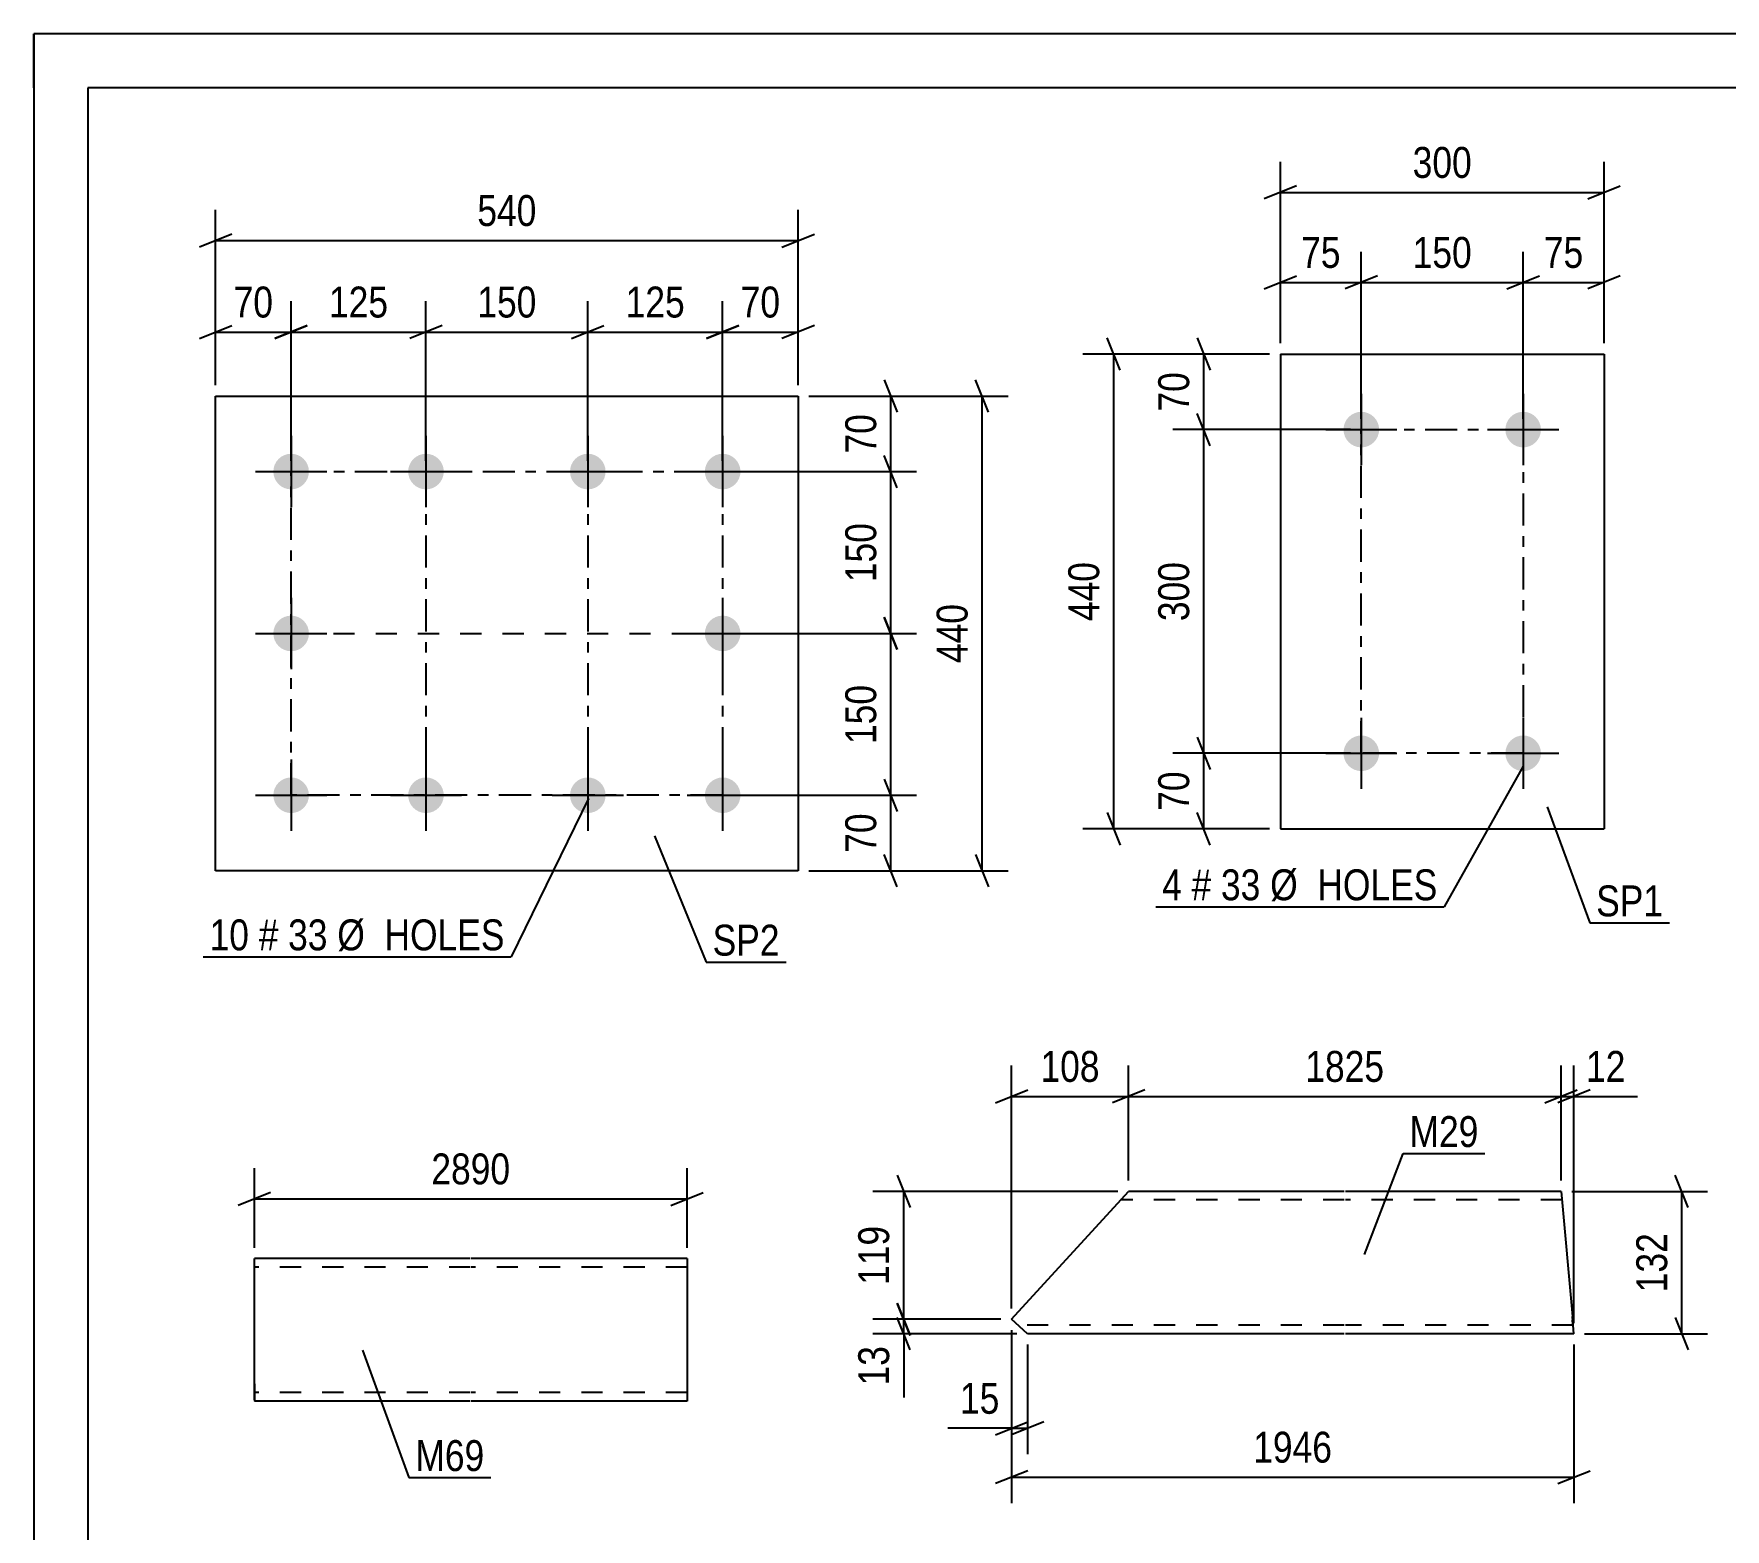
# Model space of a CAD drawing. Header units: millimetres. Extents: x 0 to 420, y 0 to 297.
# Drawn here: x 0 to 156.8, y 158.4 to 297 of the extents above; entities that cross this region are included whole.
import ezdxf

# ---------------------------------------------------------------- set-up
doc = ezdxf.new("R2010")
doc.units = ezdxf.units.MM
doc.linetypes.add('DXK_LINE_DOT2', pattern=[3.9198, 1.9599, -1.9599])
doc.linetypes.add('DXK_LINE_DOT3', pattern=[5.9187, 2.979, -0.9799, 0.9799, -0.9799])
doc.styles.add('Arial Narrow', font='ARIALN.TTF', dxfattribs={"height": 0.2})

# ---------------------------------------------------------------- blocks, each defined once
blk = doc.blocks.new('Unknown-389636550-11126 - 39757')
at = {"color": 5, "linetype": 'Continuous'}
for p, q in [((420, 297), (0, 297)), ((0, 297), (0, 0)), ((0, 292), (0, 297)), ((415, 292), (5, 292)), ((5, 292), (5, 5))]:
    blk.add_line(p, q, dxfattribs=at)
blk = doc.blocks.new('Part-389636550-11357 - 11318')
at = {"color": 2, "linetype": 'Continuous'}
for p, q in [((90.63, 177.86), (101.47, 189.72)), ((121.47, 189.72), (101.47, 189.72)), ((141.57, 189.72), (121.57, 189.72)), ((141.57, 189.72), (142.61, 178.12)), ((92.11, 176.52), (90.63, 177.86)), ((142.75, 176.52), (142.61, 178.12)), ((121.47, 176.52), (92.11, 176.52)), ((142.75, 176.52), (121.57, 176.52))]:
    blk.add_line(p, q, dxfattribs=at)
at = {"color": 7, "linetype": 'DXK_LINE_DOT2'}
for p, q in [((121.47, 188.92), (100.74, 188.92)), ((141.64, 188.92), (121.57, 188.92)), ((121.47, 177.32), (91.23, 177.32)), ((142.68, 177.32), (121.57, 177.32)), ((142.67, 177.38), (142.63, 177.81)), ((142.68, 177.32), (142.67, 177.38))]:
    blk.add_line(p, q, dxfattribs=at)
blk = doc.blocks.new('Part-389636550-11378 - 11377')
at = {"color": 2, "linetype": 'Continuous'}
for p, q in [((40.45, 183.49), (20.45, 183.49)), ((20.45, 171.89), (20.45, 183.49)), ((60.55, 183.49), (40.55, 183.49)), ((60.55, 183.49), (60.55, 170.29)), ((20.45, 171.89), (20.45, 170.29)), ((40.45, 170.29), (20.45, 170.29)), ((60.55, 170.29), (40.55, 170.29))]:
    blk.add_line(p, q, dxfattribs=at)
at = {"color": 7, "linetype": 'DXK_LINE_DOT2'}
for p, q in [((40.45, 182.69), (20.45, 182.69)), ((60.55, 182.69), (40.55, 182.69)), ((20.45, 170.41), (20.45, 171.89)), ((20.45, 171.09), (20.45, 171.15)), ((40.45, 171.09), (20.45, 171.09)), ((60.55, 171.09), (40.55, 171.09)), ((60.55, 171.09), (60.55, 171.15))]:
    blk.add_line(p, q, dxfattribs=at)
blk = doc.blocks.new('Part-389636550-11454 - 11453')
at = {"color": 2, "linetype": 'Continuous'}
for p, q in [((115.55, 267.32), (115.55, 223.32)), ((115.55, 267.32), (145.55, 267.32)), ((145.55, 267.32), (145.55, 223.32)), ((115.55, 223.32), (145.55, 223.32))]:
    blk.add_line(p, q, dxfattribs=at)
blk = doc.blocks.new('Bolt-389636550-11455 - 11453')
at = {"linetype": 'Continuous'}
for points in [[(123.05, 261.97, -1), (123.05, 258.67, -1)], [(138.05, 261.97, -1), (138.05, 258.67, -1)], [(123.05, 231.97, -1), (123.05, 228.67, -1)], [(138.05, 231.97, -1), (138.05, 228.67, -1)]]:
    blk.add_hatch(color=1, dxfattribs=at).paths.add_polyline_path(points)
at = {"color": 1, "linetype": 'Continuous'}
for p, q in [((123.05, 263.62), (123.05, 257.02)), ((138.05, 263.62), (138.05, 257.02)), ((119.75, 260.32), (126.35, 260.32)), ((134.75, 260.32), (141.35, 260.32)), ((123.05, 233.62), (123.05, 227.02)), ((138.05, 233.62), (138.05, 227.02)), ((119.75, 230.32), (126.35, 230.32)), ((134.75, 230.32), (141.35, 230.32))]:
    blk.add_line(p, q, dxfattribs=at)
blk = doc.blocks.new('Part-389636550-11472 - 11471')
at = {"color": 2, "linetype": 'Continuous'}
for p, q in [((16.85, 219.43), (16.85, 263.43)), ((16.85, 263.43), (70.85, 263.43)), ((70.85, 263.43), (70.85, 219.43)), ((70.85, 219.43), (16.85, 219.43))]:
    blk.add_line(p, q, dxfattribs=at)
blk = doc.blocks.new('Bolt-389636550-11473 - 11471')
at = {"linetype": 'Continuous'}
for points in [[(23.85, 258.08, -1), (23.85, 254.78, -1)], [(36.35, 258.08, -1), (36.35, 254.78, -1)], [(51.35, 258.08, -1), (51.35, 254.78, -1)], [(63.85, 258.08, -1), (63.85, 254.78, -1)], [(23.85, 243.08, -1), (23.85, 239.78, -1)], [(63.85, 243.08, -1), (63.85, 239.78, -1)], [(23.85, 228.08, -1), (23.85, 224.78, -1)], [(36.35, 228.08, -1), (36.35, 224.78, -1)], [(51.35, 228.08, -1), (51.35, 224.78, -1)], [(63.85, 228.08, -1), (63.85, 224.78, -1)]]:
    blk.add_hatch(color=1, dxfattribs=at).paths.add_polyline_path(points)
at = {"color": 1, "linetype": 'Continuous'}
for p, q in [((23.85, 259.73), (23.85, 253.13)), ((36.35, 259.73), (36.35, 253.13)), ((51.35, 259.73), (51.35, 253.13)), ((63.85, 259.73), (63.85, 253.13)), ((20.55, 256.43), (27.15, 256.43)), ((33.05, 256.43), (39.65, 256.43)), ((48.05, 256.43), (54.65, 256.43)), ((60.55, 256.43), (67.15, 256.43)), ((23.85, 244.73), (23.85, 238.13)), ((63.85, 244.73), (63.85, 238.13)), ((20.55, 241.43), (27.15, 241.43)), ((60.55, 241.43), (67.15, 241.43)), ((23.85, 229.73), (23.85, 223.13)), ((36.35, 229.73), (36.35, 223.13)), ((51.35, 229.73), (51.35, 223.13)), ((63.85, 229.73), (63.85, 223.13)), ((20.55, 226.43), (27.15, 226.43)), ((33.05, 226.43), (39.65, 226.43)), ((48.05, 226.43), (54.65, 226.43)), ((60.55, 226.43), (67.15, 226.43))]:
    blk.add_line(p, q, dxfattribs=at)
blk = doc.blocks.new('Rectangle-389636550-26677 - 11453')
at = {"color": 1, "linetype": 'DXK_LINE_DOT3'}
blk.add_lwpolyline([(123.05, 260.32), (138.05, 260.32), (138.05, 230.32), (123.05, 230.32), (123.05, 260.32)], close=True, dxfattribs=at)
blk = doc.blocks.new('Rectangle-389636550-26636 - 11471')
at = {"color": 1, "linetype": 'DXK_LINE_DOT3'}
blk.add_lwpolyline([(23.85, 256.43), (63.85, 256.43), (63.85, 226.43), (23.85, 226.43), (23.85, 256.43)], close=True, dxfattribs=at)
blk = doc.blocks.new('Line-389636550-26646 - 11471')
at = {"color": 1, "linetype": 'DXK_LINE_DOT3'}
blk.add_line((36.35, 256.43), (36.35, 226.43), dxfattribs=at)
blk = doc.blocks.new('Line-389636550-26653 - 11471')
at = {"color": 1, "linetype": 'DXK_LINE_DOT3'}
blk.add_line((51.35, 256.43), (51.35, 226.43), dxfattribs=at)
blk = doc.blocks.new('Line-389636550-26660 - 11471')
at = {"color": 1, "linetype": 'DXK_LINE_DOT2'}
blk.add_line((23.85, 241.43), (63.85, 241.43), dxfattribs=at)
blk = doc.blocks.new('StraightDimension-389636550-11651 - 11318')
at = {"color": 7, "linetype": 'Continuous'}
for p, q in [((90.63, 176.86), (90.63, 165.36)), ((92.11, 175.52), (92.11, 165.36)), ((89.13, 167.16), (92.13, 168.36)), ((93.61, 168.36), (90.61, 167.16)), ((90.63, 167.76), (92.11, 167.76))]:
    blk.add_line(p, q, dxfattribs=at)
at = {"color": 0}
blk.add_wipeout([(90.11, 168.51), (90.11, 172.71), (85.25, 172.71), (85.25, 168.51)], dxfattribs=at)
at = {"color": 7, "linetype": 'Continuous'}
blk.add_line((90.63, 167.76), (84.73, 167.76), dxfattribs=at)
blk.add_line((90.63, 167.76), (84.73, 167.76), dxfattribs=at)
at = {"color": 3, "style": 'Arial Narrow'}
blk.add_text('15', height=2.863, dxfattribs=at).set_placement((85.85, 169.11))
blk = doc.blocks.new('StraightDimension-389636550-35263 - 11318')
at = {"color": 7, "linetype": 'Continuous'}
for p, q in [((80.03, 179.36), (81.23, 176.36)), ((89.63, 177.86), (77.78, 177.86)), ((81.23, 175.02), (80.03, 178.02)), ((80.63, 176.52), (80.63, 177.86)), ((91.11, 176.52), (77.78, 176.52))]:
    blk.add_line(p, q, dxfattribs=at)
at = {"color": 0}
blk.add_wipeout([(79.88, 175.99), (75.68, 175.99), (75.68, 171.13), (79.88, 171.13)], dxfattribs=at)
at = {"color": 7, "linetype": 'Continuous'}
blk.add_line((80.63, 176.52), (80.63, 170.61), dxfattribs=at)
blk.add_line((80.63, 176.52), (80.63, 170.61), dxfattribs=at)
at = {"color": 3, "style": 'Arial Narrow'}
blk.add_text('13', height=2.863, rotation=90.0002, dxfattribs=at).set_placement((79.28, 171.73))
blk = doc.blocks.new('StraightDimension-389636550-35218 - 11318')
at = {"color": 7, "linetype": 'Continuous'}
for p, q in [((90.63, 178.86), (90.63, 201.37)), ((101.47, 190.72), (101.47, 201.37)), ((89.13, 197.92), (92.13, 199.12)), ((102.97, 199.12), (99.97, 197.92)), ((90.63, 198.52), (101.47, 198.52))]:
    blk.add_line(p, q, dxfattribs=at)
at = {"color": 0}
blk.add_wipeout([(99.39, 199.27), (99.39, 203.47), (92.71, 203.47), (92.71, 199.27)], dxfattribs=at)
at = {"color": 3, "style": 'Arial Narrow'}
blk.add_text('108', height=2.863, dxfattribs=at).set_placement((93.31, 199.87))
blk = doc.blocks.new('StraightDimension-389636550-35217 - 11318')
at = {"color": 7, "linetype": 'Continuous'}
for p, q in [((101.47, 190.72), (101.47, 201.37)), ((141.57, 190.72), (141.57, 201.37)), ((102.97, 199.12), (99.97, 197.92)), ((140.07, 197.92), (143.07, 199.12)), ((101.47, 198.52), (141.57, 198.52))]:
    blk.add_line(p, q, dxfattribs=at)
at = {"color": 0}
blk.add_wipeout([(125.77, 199.27), (125.77, 203.47), (117.26, 203.47), (117.26, 199.27)], dxfattribs=at)
at = {"color": 3, "style": 'Arial Narrow'}
blk.add_text('1825', height=2.863, dxfattribs=at).set_placement((117.86, 199.87))
blk = doc.blocks.new('StraightDimension-389636550-11669 - 11318')
at = {"color": 7, "linetype": 'Continuous'}
for p, q in [((90.63, 176.86), (90.63, 160.83)), ((142.75, 175.52), (142.75, 160.83)), ((92.13, 163.83), (89.13, 162.63)), ((90.63, 163.23), (142.75, 163.23)), ((141.25, 162.63), (144.25, 163.83))]:
    blk.add_line(p, q, dxfattribs=at)
at = {"color": 0}
blk.add_wipeout([(120.95, 163.98), (120.95, 168.18), (112.43, 168.18), (112.43, 163.98)], dxfattribs=at)
at = {"color": 3, "style": 'Arial Narrow'}
blk.add_text('1946', height=2.863, dxfattribs=at).set_placement((113.03, 164.58))
blk = doc.blocks.new('StraightDimension-389636550-11663 - 11318')
at = {"color": 7, "linetype": 'Continuous'}
for p, q in [((142.57, 189.72), (155.15, 189.72)), ((153.35, 188.22), (152.15, 191.22)), ((152.75, 176.52), (152.75, 189.72)), ((152.15, 178.02), (153.35, 175.02)), ((143.75, 176.52), (155.15, 176.52))]:
    blk.add_line(p, q, dxfattribs=at)
at = {"color": 0}
blk.add_wipeout([(152, 186.46), (147.8, 186.46), (147.8, 179.77), (152, 179.77)], dxfattribs=at)
at = {"color": 3, "style": 'Arial Narrow'}
blk.add_text('132', height=2.863, rotation=90.0002, dxfattribs=at).set_placement((151.4, 180.37))
blk = doc.blocks.new('StraightDimension-389636550-35216 - 11318')
at = {"color": 7, "linetype": 'Continuous'}
for p, q in [((141.57, 190.72), (141.57, 201.37)), ((142.75, 177.52), (142.75, 201.37)), ((140.07, 197.92), (143.07, 199.12)), ((144.25, 199.12), (141.25, 197.92)), ((141.57, 198.52), (142.75, 198.52))]:
    blk.add_line(p, q, dxfattribs=at)
at = {"color": 0}
blk.add_wipeout([(148.13, 199.27), (148.13, 203.47), (143.28, 203.47), (143.28, 199.27)], dxfattribs=at)
at = {"color": 7, "linetype": 'Continuous'}
blk.add_line((142.75, 198.52), (148.66, 198.52), dxfattribs=at)
blk.add_line((142.75, 198.52), (148.66, 198.52), dxfattribs=at)
at = {"color": 3, "style": 'Arial Narrow'}
blk.add_text('12', height=2.863, dxfattribs=at).set_placement((143.88, 199.87))
blk = doc.blocks.new('StraightDimension-389636550-35262 - 11318')
at = {"color": 7, "linetype": 'Continuous'}
for p, q in [((100.47, 189.72), (77.78, 189.72)), ((80.03, 191.22), (81.23, 188.22)), ((80.63, 177.86), (80.63, 189.72)), ((81.23, 176.36), (80.03, 179.36)), ((89.63, 177.86), (77.78, 177.86))]:
    blk.add_line(p, q, dxfattribs=at)
at = {"color": 0}
blk.add_wipeout([(79.88, 187.13), (75.68, 187.13), (75.68, 180.45), (79.88, 180.45)], dxfattribs=at)
at = {"color": 3, "style": 'Arial Narrow'}
blk.add_text('119', height=2.863, rotation=90.0002, dxfattribs=at).set_placement((79.28, 181.05))
blk = doc.blocks.new('StraightDimension-389636550-11709 - 11377')
at = {"color": 7, "linetype": 'Continuous'}
for p, q in [((20.45, 184.49), (20.45, 191.87)), ((60.55, 184.49), (60.55, 191.87)), ((21.95, 189.62), (18.95, 188.42)), ((20.45, 189.02), (60.55, 189.02)), ((59.05, 188.42), (62.05, 189.62))]:
    blk.add_line(p, q, dxfattribs=at)
at = {"color": 0}
blk.add_wipeout([(44.76, 189.77), (44.76, 193.97), (36.25, 193.97), (36.25, 189.77)], dxfattribs=at)
at = {"color": 3, "style": 'Arial Narrow'}
blk.add_text('2890', height=2.863, dxfattribs=at).set_placement((36.85, 190.37))
blk = doc.blocks.new('StraightDimension-389636550-11842 - 11453')
at = {"color": 7, "linetype": 'Continuous'}
for p, q in [((107.84, 231.82), (109.04, 228.82)), ((122.05, 230.32), (105.59, 230.32)), ((108.44, 223.32), (108.44, 230.32)), ((109.04, 221.82), (107.84, 224.82)), ((114.55, 223.32), (105.59, 223.32))]:
    blk.add_line(p, q, dxfattribs=at)
at = {"color": 0}
blk.add_wipeout([(107.69, 229.24), (103.49, 229.24), (103.49, 224.39), (107.69, 224.39)], dxfattribs=at)
at = {"color": 3, "style": 'Arial Narrow'}
blk.add_text('70', height=2.863, rotation=90.0002, dxfattribs=at).set_placement((107.09, 224.99))
blk = doc.blocks.new('StraightDimension-389636550-11841 - 11453')
at = {"color": 7, "linetype": 'Continuous'}
for p, q in [((109.04, 258.82), (107.84, 261.82)), ((122.05, 260.32), (105.59, 260.32)), ((108.44, 230.32), (108.44, 260.32)), ((107.84, 231.82), (109.04, 228.82)), ((122.05, 230.32), (105.59, 230.32))]:
    blk.add_line(p, q, dxfattribs=at)
at = {"color": 0}
blk.add_wipeout([(107.69, 248.66), (103.49, 248.66), (103.49, 241.97), (107.69, 241.97)], dxfattribs=at)
at = {"color": 3, "style": 'Arial Narrow'}
blk.add_text('300', height=2.863, rotation=90.0002, dxfattribs=at).set_placement((107.09, 242.57))
blk = doc.blocks.new('StraightDimension-389636550-11840 - 11453')
at = {"color": 7, "linetype": 'Continuous'}
for p, q in [((107.84, 268.82), (109.04, 265.82)), ((114.55, 267.32), (105.59, 267.32)), ((108.44, 260.32), (108.44, 267.32)), ((109.04, 258.82), (107.84, 261.82)), ((122.05, 260.32), (105.59, 260.32))]:
    blk.add_line(p, q, dxfattribs=at)
at = {"color": 0}
blk.add_wipeout([(107.69, 266.24), (103.49, 266.24), (103.49, 261.39), (107.69, 261.39)], dxfattribs=at)
at = {"color": 3, "style": 'Arial Narrow'}
blk.add_text('70', height=2.863, rotation=90.0002, dxfattribs=at).set_placement((107.09, 261.99))
blk = doc.blocks.new('StraightDimension-389636550-11852 - 11453')
at = {"color": 7, "linetype": 'Continuous'}
for p, q in [((100.7, 265.82), (99.5, 268.82)), ((114.55, 267.32), (97.25, 267.32)), ((100.1, 223.32), (100.1, 267.32)), ((99.5, 224.82), (100.7, 221.82)), ((114.55, 223.32), (97.25, 223.32))]:
    blk.add_line(p, q, dxfattribs=at)
at = {"color": 0}
blk.add_wipeout([(99.35, 248.66), (95.15, 248.66), (95.15, 241.97), (99.35, 241.97)], dxfattribs=at)
at = {"color": 3, "style": 'Arial Narrow'}
blk.add_text('440', height=2.863, rotation=90.0002, dxfattribs=at).set_placement((98.75, 242.57))
blk = doc.blocks.new('StraightDimension-389636550-11856 - 11453')
at = {"color": 7, "linetype": 'Continuous'}
for p, q in [((138.05, 261.32), (138.05, 276.81)), ((145.55, 268.32), (145.55, 276.81)), ((136.55, 273.36), (139.55, 274.56)), ((147.05, 274.56), (144.05, 273.36)), ((138.05, 273.96), (145.55, 273.96))]:
    blk.add_line(p, q, dxfattribs=at)
at = {"color": 0}
blk.add_wipeout([(144.23, 274.71), (144.23, 278.91), (139.37, 278.91), (139.37, 274.71)], dxfattribs=at)
at = {"color": 3, "style": 'Arial Narrow'}
blk.add_text('75', height=2.863, dxfattribs=at).set_placement((139.97, 275.31))
blk = doc.blocks.new('StraightDimension-389636550-11857 - 11453')
at = {"color": 7, "linetype": 'Continuous'}
for p, q in [((123.05, 261.32), (123.05, 276.81)), ((138.05, 261.32), (138.05, 276.81)), ((124.55, 274.56), (121.55, 273.36)), ((136.55, 273.36), (139.55, 274.56)), ((123.05, 273.96), (138.05, 273.96))]:
    blk.add_line(p, q, dxfattribs=at)
at = {"color": 0}
blk.add_wipeout([(133.89, 274.71), (133.89, 278.91), (127.21, 278.91), (127.21, 274.71)], dxfattribs=at)
at = {"color": 3, "style": 'Arial Narrow'}
blk.add_text('150', height=2.863, dxfattribs=at).set_placement((127.81, 275.31))
blk = doc.blocks.new('StraightDimension-389636550-11858 - 11453')
at = {"color": 7, "linetype": 'Continuous'}
for p, q in [((115.55, 268.32), (115.55, 276.81)), ((123.05, 261.32), (123.05, 276.81)), ((114.05, 273.36), (117.05, 274.56)), ((124.55, 274.56), (121.55, 273.36)), ((115.55, 273.96), (123.05, 273.96))]:
    blk.add_line(p, q, dxfattribs=at)
at = {"color": 0}
blk.add_wipeout([(121.73, 274.71), (121.73, 278.91), (116.87, 278.91), (116.87, 274.71)], dxfattribs=at)
at = {"color": 3, "style": 'Arial Narrow'}
blk.add_text('75', height=2.863, dxfattribs=at).set_placement((117.47, 275.31))
blk = doc.blocks.new('StraightDimension-389636550-11868 - 11453')
at = {"color": 7, "linetype": 'Continuous'}
for p, q in [((115.55, 268.32), (115.55, 285.15)), ((145.55, 268.32), (145.55, 285.15)), ((117.05, 282.9), (114.05, 281.7)), ((115.55, 282.3), (145.55, 282.3)), ((144.05, 281.7), (147.05, 282.9))]:
    blk.add_line(p, q, dxfattribs=at)
at = {"color": 0}
blk.add_wipeout([(133.89, 283.05), (133.89, 287.25), (127.21, 287.25), (127.21, 283.05)], dxfattribs=at)
at = {"color": 3, "style": 'Arial Narrow'}
blk.add_text('300', height=2.863, dxfattribs=at).set_placement((127.81, 283.65))
blk = doc.blocks.new('StraightDimension-389636550-29736 - 11471')
at = {"color": 7, "linetype": 'Continuous'}
for p, q in [((36.35, 257.43), (36.35, 272.21)), ((51.35, 257.43), (51.35, 272.21)), ((37.85, 269.96), (34.85, 268.76)), ((49.85, 268.76), (52.85, 269.96)), ((36.35, 269.36), (51.35, 269.36))]:
    blk.add_line(p, q, dxfattribs=at)
at = {"color": 0}
blk.add_wipeout([(47.2, 270.11), (47.2, 274.31), (40.51, 274.31), (40.51, 270.11)], dxfattribs=at)
at = {"color": 3, "style": 'Arial Narrow'}
blk.add_text('150', height=2.863, dxfattribs=at).set_placement((41.11, 270.71))
blk = doc.blocks.new('StraightDimension-389636550-11916 - 11471')
at = {"color": 7, "linetype": 'Continuous'}
for p, q in [((16.85, 264.43), (16.85, 280.69)), ((70.85, 264.43), (70.85, 280.69)), ((18.35, 278.44), (15.35, 277.24)), ((16.85, 277.84), (70.85, 277.84)), ((69.35, 277.24), (72.35, 278.44))]:
    blk.add_line(p, q, dxfattribs=at)
at = {"color": 0}
blk.add_wipeout([(47.2, 278.59), (47.2, 282.79), (40.51, 282.79), (40.51, 278.59)], dxfattribs=at)
at = {"color": 3, "style": 'Arial Narrow'}
blk.add_text('540', height=2.863, dxfattribs=at).set_placement((41.11, 279.19))
blk = doc.blocks.new('StraightDimension-389636550-11876 - 11471')
at = {"color": 7, "linetype": 'Continuous'}
for p, q in [((71.85, 263.43), (81.83, 263.43)), ((78.83, 264.93), (80.03, 261.93)), ((79.43, 256.43), (79.43, 263.43)), ((80.03, 254.93), (78.83, 257.93)), ((64.85, 256.43), (81.83, 256.43))]:
    blk.add_line(p, q, dxfattribs=at)
at = {"color": 0}
blk.add_wipeout([(78.68, 262.35), (74.48, 262.35), (74.48, 257.5), (78.68, 257.5)], dxfattribs=at)
at = {"color": 3, "style": 'Arial Narrow'}
blk.add_text('70', height=2.863, rotation=90.0002, dxfattribs=at).set_placement((78.08, 258.1))
blk = doc.blocks.new('StraightDimension-389636550-11879 - 11471')
at = {"color": 7, "linetype": 'Continuous'}
for p, q in [((78.83, 227.93), (80.03, 224.93)), ((64.85, 226.43), (81.83, 226.43)), ((79.43, 219.43), (79.43, 226.43)), ((80.03, 217.93), (78.83, 220.93)), ((71.85, 219.43), (81.83, 219.43))]:
    blk.add_line(p, q, dxfattribs=at)
at = {"color": 0}
blk.add_wipeout([(78.68, 225.35), (74.48, 225.35), (74.48, 220.5), (78.68, 220.5)], dxfattribs=at)
at = {"color": 3, "style": 'Arial Narrow'}
blk.add_text('70', height=2.863, rotation=90.0002, dxfattribs=at).set_placement((78.08, 221.1))
blk = doc.blocks.new('StraightDimension-389636550-11892 - 11471')
at = {"color": 7, "linetype": 'Continuous'}
for p, q in [((71.85, 263.43), (90.3, 263.43)), ((88.5, 261.93), (87.3, 264.93)), ((87.9, 219.43), (87.9, 263.43)), ((87.3, 220.93), (88.5, 217.93)), ((71.85, 219.43), (90.3, 219.43))]:
    blk.add_line(p, q, dxfattribs=at)
at = {"color": 0}
blk.add_wipeout([(87.15, 244.77), (82.95, 244.77), (82.95, 238.08), (87.15, 238.08)], dxfattribs=at)
at = {"color": 3, "style": 'Arial Narrow'}
blk.add_text('440', height=2.863, rotation=90.0002, dxfattribs=at).set_placement((86.55, 238.68))
blk = doc.blocks.new('StraightDimension-389636550-11896 - 11471')
at = {"color": 7, "linetype": 'Continuous'}
for p, q in [((63.85, 257.43), (63.85, 272.21)), ((70.85, 264.43), (70.85, 272.21)), ((62.35, 268.76), (65.35, 269.96)), ((72.35, 269.96), (69.35, 268.76)), ((63.85, 269.36), (70.85, 269.36))]:
    blk.add_line(p, q, dxfattribs=at)
at = {"color": 0}
blk.add_wipeout([(69.78, 270.11), (69.78, 274.31), (64.92, 274.31), (64.92, 270.11)], dxfattribs=at)
at = {"color": 3, "style": 'Arial Narrow'}
blk.add_text('70', height=2.863, dxfattribs=at).set_placement((65.52, 270.71))
blk = doc.blocks.new('StraightDimension-389636550-11900 - 11471')
at = {"color": 7, "linetype": 'Continuous'}
for p, q in [((16.85, 264.43), (16.85, 272.21)), ((23.85, 257.43), (23.85, 272.21)), ((15.35, 268.76), (18.35, 269.96)), ((25.35, 269.96), (22.35, 268.76)), ((16.85, 269.36), (23.85, 269.36))]:
    blk.add_line(p, q, dxfattribs=at)
at = {"color": 0}
blk.add_wipeout([(22.78, 270.11), (22.78, 274.31), (17.92, 274.31), (17.92, 270.11)], dxfattribs=at)
at = {"color": 3, "style": 'Arial Narrow'}
blk.add_text('70', height=2.863, dxfattribs=at).set_placement((18.52, 270.71))
blk = doc.blocks.new('StraightDimension-389636550-29730 - 11471')
at = {"color": 7, "linetype": 'Continuous'}
for p, q in [((80.03, 239.93), (78.83, 242.93)), ((64.85, 241.43), (81.83, 241.43)), ((79.43, 226.43), (79.43, 241.43)), ((78.83, 227.93), (80.03, 224.93)), ((64.85, 226.43), (81.83, 226.43))]:
    blk.add_line(p, q, dxfattribs=at)
at = {"color": 0}
blk.add_wipeout([(78.68, 237.27), (74.48, 237.27), (74.48, 230.58), (78.68, 230.58)], dxfattribs=at)
at = {"color": 3, "style": 'Arial Narrow'}
blk.add_text('150', height=2.863, rotation=90.0002, dxfattribs=at).set_placement((78.08, 231.18))
blk = doc.blocks.new('StraightDimension-389636550-29732 - 11471')
at = {"color": 7, "linetype": 'Continuous'}
for p, q in [((80.03, 254.93), (78.83, 257.93)), ((64.85, 256.43), (81.83, 256.43)), ((79.43, 241.43), (79.43, 256.43)), ((78.83, 242.93), (80.03, 239.93)), ((64.85, 241.43), (81.83, 241.43))]:
    blk.add_line(p, q, dxfattribs=at)
at = {"color": 0}
blk.add_wipeout([(78.68, 252.27), (74.48, 252.27), (74.48, 245.58), (78.68, 245.58)], dxfattribs=at)
at = {"color": 3, "style": 'Arial Narrow'}
blk.add_text('150', height=2.863, rotation=90.0002, dxfattribs=at).set_placement((78.08, 246.18))
blk = doc.blocks.new('StraightDimension-389636550-29734 - 11471')
at = {"color": 7, "linetype": 'Continuous'}
for p, q in [((23.85, 257.43), (23.85, 272.21)), ((36.35, 257.43), (36.35, 272.21)), ((22.35, 268.76), (25.35, 269.96)), ((37.85, 269.96), (34.85, 268.76)), ((23.85, 269.36), (36.35, 269.36))]:
    blk.add_line(p, q, dxfattribs=at)
at = {"color": 0}
blk.add_wipeout([(33.45, 270.11), (33.45, 274.31), (26.76, 274.31), (26.76, 270.11)], dxfattribs=at)
at = {"color": 3, "style": 'Arial Narrow'}
blk.add_text('125', height=2.863, dxfattribs=at).set_placement((27.36, 270.71))
blk = doc.blocks.new('StraightDimension-389636550-29738 - 11471')
at = {"color": 7, "linetype": 'Continuous'}
for p, q in [((51.35, 257.43), (51.35, 272.21)), ((63.85, 257.43), (63.85, 272.21)), ((49.85, 268.76), (52.85, 269.96)), ((65.35, 269.96), (62.35, 268.76)), ((51.35, 269.36), (63.85, 269.36))]:
    blk.add_line(p, q, dxfattribs=at)
at = {"color": 0}
blk.add_wipeout([(60.95, 270.11), (60.95, 274.31), (54.26, 274.31), (54.26, 270.11)], dxfattribs=at)
at = {"color": 3, "style": 'Arial Narrow'}
blk.add_text('125', height=2.863, dxfattribs=at).set_placement((54.86, 270.71))
blk = doc.blocks.new('Mark-389636550-12131 - 11318')
at = {"color": 0}
blk.add_wipeout([(133.91, 193.83), (133.91, 196.83), (127.52, 196.83), (127.52, 193.83)], dxfattribs=at)
blk.add_wipeout([(133.91, 193.83), (133.91, 196.83), (127.52, 196.83), (127.52, 193.83)], dxfattribs=at)
at = {"color": 30, "linetype": 'Continuous'}
for p, q in [((123.34, 183.88), (126.92, 193.23)), ((126.92, 193.23), (134.51, 193.23))]:
    blk.add_line(p, q, dxfattribs=at)
at = {"color": 3, "style": 'Arial Narrow'}
blk.add_text('M29', height=2.863, dxfattribs=at).set_placement((127.52, 193.83))
blk = doc.blocks.new('Mark-389636550-12137 - 11377')
at = {"color": 0}
blk.add_wipeout([(41.77, 163.8), (41.77, 166.8), (35.37, 166.8), (35.37, 163.8)], dxfattribs=at)
blk.add_wipeout([(41.77, 163.8), (41.77, 166.8), (35.37, 166.8), (35.37, 163.8)], dxfattribs=at)
at = {"color": 30, "linetype": 'Continuous'}
for p, q in [((30.48, 175.01), (34.77, 163.2)), ((34.77, 163.2), (42.37, 163.2))]:
    blk.add_line(p, q, dxfattribs=at)
at = {"color": 3, "style": 'Arial Narrow'}
blk.add_text('M69', height=2.863, dxfattribs=at).set_placement((35.37, 163.8))
blk = doc.blocks.new('Mark-389636550-12161 - 11453')
at = {"color": 0}
blk.add_wipeout([(151.03, 215.21), (151.03, 218.21), (144.82, 218.21), (144.82, 215.21)], dxfattribs=at)
blk.add_wipeout([(151.03, 215.21), (151.03, 218.21), (144.82, 218.21), (144.82, 215.21)], dxfattribs=at)
at = {"color": 30, "linetype": 'Continuous'}
for p, q in [((140.27, 225.35), (144.22, 214.61)), ((144.22, 214.61), (151.63, 214.61))]:
    blk.add_line(p, q, dxfattribs=at)
at = {"color": 3, "style": 'Arial Narrow'}
blk.add_text('SP1', height=2.863, dxfattribs=at).set_placement((144.82, 215.21))
blk = doc.blocks.new('Mark-389636550-12164 - 11453')
at = {"color": 0}
for points in [[(106.42, 216.7), (106.42, 219.7), (104.59, 219.7), (104.59, 216.7)], [(109.14, 216.7), (109.14, 219.7), (107.32, 219.7), (107.32, 216.7)], [(113.7, 216.7), (113.7, 219.7), (110.04, 219.7), (110.04, 216.7)], [(130.13, 216.7), (130.13, 219.7), (114.6, 219.7), (114.6, 216.7)]]:
    blk.add_wipeout(points, dxfattribs=at)
for points in [[(106.42, 216.7), (106.42, 219.7), (104.59, 219.7), (104.59, 216.7)], [(109.14, 216.7), (109.14, 219.7), (107.32, 219.7), (107.32, 216.7)], [(113.7, 216.7), (113.7, 219.7), (110.04, 219.7), (110.04, 216.7)], [(130.13, 216.7), (130.13, 219.7), (114.6, 219.7), (114.6, 216.7)]]:
    blk.add_wipeout(points, dxfattribs=at)
at = {"color": 7, "linetype": 'Continuous'}
for p in [(138.04, 229.13), (103.99, 216.1)]:
    blk.add_line(p, (130.73, 216.1), dxfattribs=at)
at = {"color": 3, "style": 'Arial Narrow'}
for s, height, p in [('4', 2.86, (104.59, 216.7)), ('#', 2.86, (107.32, 216.7)), ('33', 2.863, (110.04, 216.7)), ('Ø  HOLES', 2.863, (114.6, 216.7))]:
    blk.add_text(s, height=height, dxfattribs=at).set_placement(p)
blk = doc.blocks.new('Mark-389636550-12168 - 11471')
at = {"color": 0}
blk.add_wipeout([(69.14, 211.57), (69.14, 214.57), (62.92, 214.57), (62.92, 211.57)], dxfattribs=at)
blk.add_wipeout([(69.14, 211.57), (69.14, 214.57), (62.92, 214.57), (62.92, 211.57)], dxfattribs=at)
at = {"color": 30, "linetype": 'Continuous'}
for p, q in [((57.54, 222.67), (62.32, 210.97)), ((62.32, 210.97), (69.74, 210.97))]:
    blk.add_line(p, q, dxfattribs=at)
at = {"color": 3, "style": 'Arial Narrow'}
blk.add_text('SP2', height=2.863, dxfattribs=at).set_placement((62.92, 211.57))
blk = doc.blocks.new('Mark-389636550-12171 - 11471')
at = {"color": 0}
for points in [[(19.95, 212.06), (19.95, 215.06), (16.29, 215.06), (16.29, 212.06)], [(22.67, 212.06), (22.67, 215.06), (20.85, 215.06), (20.85, 212.06)], [(27.23, 212.06), (27.23, 215.06), (23.57, 215.06), (23.57, 212.06)], [(43.66, 212.06), (43.66, 215.06), (28.13, 215.06), (28.13, 212.06)]]:
    blk.add_wipeout(points, dxfattribs=at)
for points in [[(19.95, 212.06), (19.95, 215.06), (16.29, 215.06), (16.29, 212.06)], [(22.67, 212.06), (22.67, 215.06), (20.85, 215.06), (20.85, 212.06)], [(27.23, 212.06), (27.23, 215.06), (23.57, 215.06), (23.57, 212.06)], [(43.66, 212.06), (43.66, 215.06), (28.13, 215.06), (28.13, 212.06)]]:
    blk.add_wipeout(points, dxfattribs=at)
at = {"color": 7, "linetype": 'Continuous'}
for p in [(51.42, 226.12), (15.69, 211.46)]:
    blk.add_line(p, (44.26, 211.46), dxfattribs=at)
at = {"color": 3, "style": 'Arial Narrow'}
for s, height, p in [('10', 2.863, (16.29, 212.06)), ('#', 2.86, (20.85, 212.06)), ('33', 2.863, (23.57, 212.06)), ('Ø  HOLES', 2.863, (28.13, 212.06))]:
    blk.add_text(s, height=height, dxfattribs=at).set_placement(p)

msp = doc.modelspace()

# ---------------------------------------------------------------- block references
for name in ['Unknown-389636550-11126 - 39757', 'Part-389636550-11454 - 11453', 'Part-389636550-11472 - 11471', 'Bolt-389636550-11455 - 11453', 'Rectangle-389636550-26677 - 11453', 'Bolt-389636550-11473 - 11471', 'Rectangle-389636550-26636 - 11471', 'Line-389636550-26646 - 11471', 'Line-389636550-26653 - 11471', 'Line-389636550-26660 - 11471', 'Part-389636550-11357 - 11318', 'Part-389636550-11378 - 11377']:
    msp.add_blockref(name, (0, 0))

# ---------------------------------------------------------------- next in the draw order: block references
for name in ['StraightDimension-389636550-11856 - 11453', 'StraightDimension-389636550-29736 - 11471', 'StraightDimension-389636550-11842 - 11453', 'StraightDimension-389636550-11879 - 11471', 'Mark-389636550-12171 - 11471', 'Mark-389636550-12161 - 11453', 'StraightDimension-389636550-11709 - 11377', 'StraightDimension-389636550-11651 - 11318', 'Mark-389636550-12137 - 11377']:
    msp.add_blockref(name, (0, 0))

# ---------------------------------------------------------------- next in the draw order: block references
for name in ['StraightDimension-389636550-11916 - 11471', 'StraightDimension-389636550-11841 - 11453', 'Mark-389636550-12168 - 11471', 'StraightDimension-389636550-35263 - 11318']:
    msp.add_blockref(name, (0, 0))

# ---------------------------------------------------------------- next in the draw order: block references
for name in ['StraightDimension-389636550-11900 - 11471', 'StraightDimension-389636550-11840 - 11453', 'StraightDimension-389636550-11876 - 11471', 'StraightDimension-389636550-35218 - 11318', 'StraightDimension-389636550-11669 - 11318']:
    msp.add_blockref(name, (0, 0))

# ---------------------------------------------------------------- next in the draw order: block references
for name in ['StraightDimension-389636550-11857 - 11453', 'StraightDimension-389636550-29734 - 11471', 'StraightDimension-389636550-11852 - 11453', 'StraightDimension-389636550-11892 - 11471', 'StraightDimension-389636550-35217 - 11318']:
    msp.add_blockref(name, (0, 0))

# ---------------------------------------------------------------- next in the draw order: block references
for name in ['StraightDimension-389636550-11858 - 11453', 'StraightDimension-389636550-11896 - 11471', 'StraightDimension-389636550-29730 - 11471', 'Mark-389636550-12164 - 11453', 'Mark-389636550-12131 - 11318', 'StraightDimension-389636550-35262 - 11318', 'StraightDimension-389636550-11663 - 11318']:
    msp.add_blockref(name, (0, 0))

# ---------------------------------------------------------------- next in the draw order: block references
for name in ['StraightDimension-389636550-11868 - 11453', 'StraightDimension-389636550-29732 - 11471', 'StraightDimension-389636550-35216 - 11318']:
    msp.add_blockref(name, (0, 0))

# ---------------------------------------------------------------- next in the draw order: block references
msp.add_blockref('StraightDimension-389636550-29738 - 11471', (0, 0))

doc.saveas('drawing.dxf')
